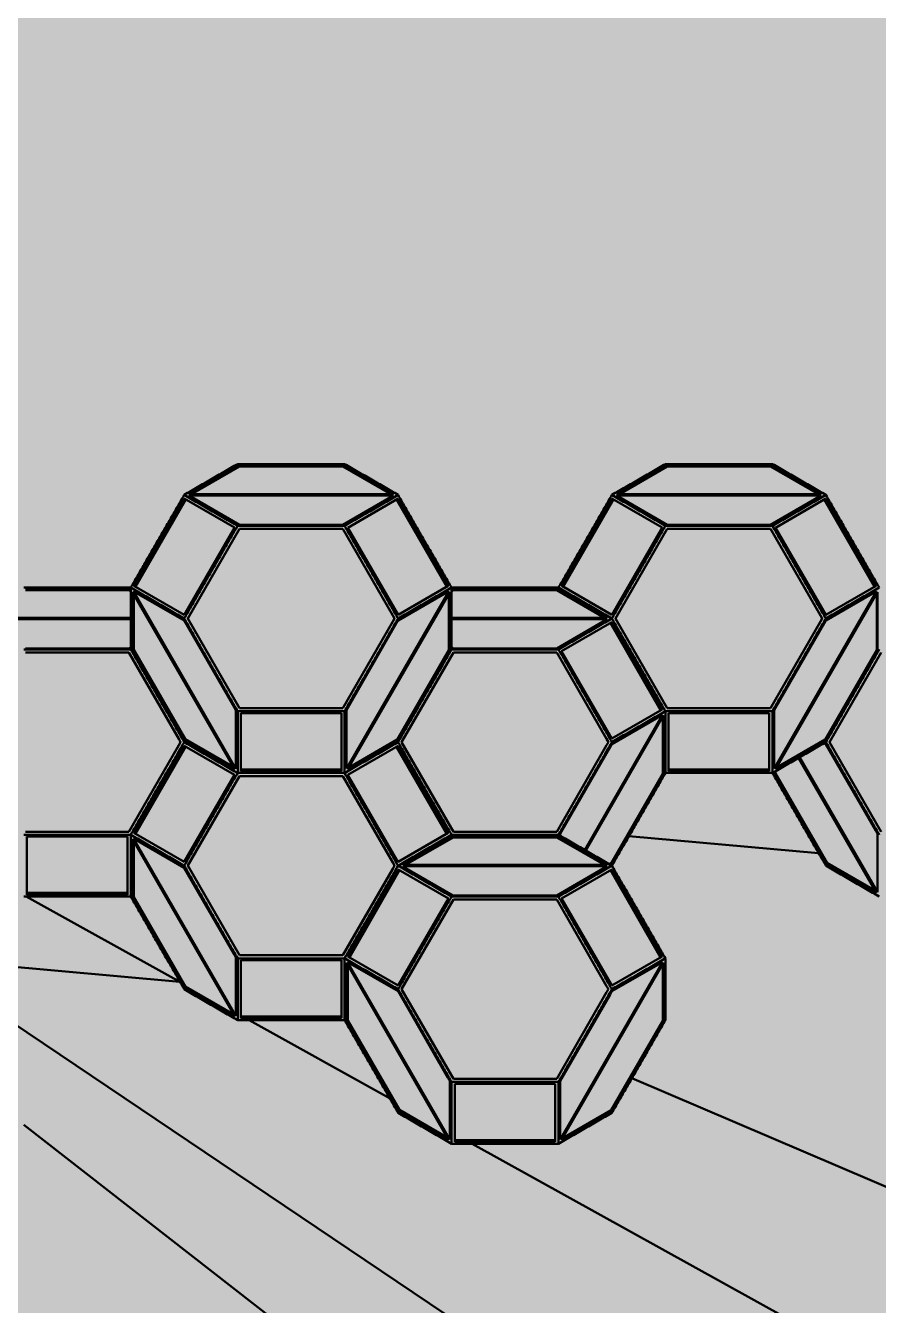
# Model space of a CAD drawing. Header units: millimetres. Extents: x 401 to 30661, y 2016 to 22119.
# Drawn here: x 6574.5 to 6691.7, y 13736.8 to 13912.6 of the extents above; entities that cross this region are included whole.
import ezdxf

# ---------------------------------------------------------------- set-up
doc = ezdxf.new("R2010")
doc.units = ezdxf.units.MM
doc.layers.add('1ST', color=51, linetype='Continuous', lineweight=50, true_color=0x7debff)
doc.layers.add('3RD', color=140, linetype='Continuous', lineweight=25, true_color=0x7debff)
doc.layers.add('BACKGROUND', color=7, linetype='Continuous', true_color=0x000000)
doc.layers.add('GLOW-CYAN', color=7, linetype='Continuous', lineweight=100, true_color=0x7debff, transparency=0.8)
doc.layers.add('GLOW-CYAN-2', color=7, linetype='Continuous', lineweight=50, true_color=0x7debff, transparency=0.8)

msp = doc.modelspace()

# ---------------------------------------------------------------- hatches: boundary and pattern name
at = {"layer": 'BACKGROUND'}
h = msp.add_hatch(color=256, dxfattribs=at)
h.dxf.hatch_style = 1
h.paths.add_polyline_path([(400.723, 2015.745), (30660.634, 2015.745), (30660.634, 22119.328), (400.723, 22119.328)])

# ---------------------------------------------------------------- linework, layer by layer
at = {"layer": '1ST', "true_color": 0x39ffb0}
msp.add_circle((6531.7, 13769.252), 529.701, dxfattribs=at)
at = {"layer": '3RD'}
for p, q in [((6596.91, 13848.228), (6603.852, 13852.236)), ((6603.852, 13852.024), (6597.278, 13848.228)), ((6603.852, 13852.024), (6603.852, 13852.236)), ((6603.852, 13852.236), (6604.34, 13852.236)), ((6618.06, 13852.024), (6603.852, 13852.024)), ((6604.34, 13852.236), (6618.06, 13852.236)), ((6618.06, 13852.024), (6618.06, 13852.236)), ((6618.06, 13852.236), (6624.92, 13848.275)), ((6624.634, 13848.228), (6618.06, 13852.024)), ((6655.698, 13848.228), (6662.639, 13852.236)), ((6662.639, 13852.024), (6656.066, 13848.228)), ((6662.639, 13852.024), (6662.639, 13852.236)), ((6662.639, 13852.236), (6663.128, 13852.236)), ((6676.848, 13852.024), (6662.639, 13852.024)), ((6663.128, 13852.236), (6676.848, 13852.236)), ((6676.848, 13852.024), (6676.848, 13852.236)), ((6676.848, 13852.236), (6683.707, 13848.275)), ((6683.421, 13848.228), (6676.848, 13852.024)), ((6589.347, 13835.659), (6596.259, 13847.63)), ((6596.474, 13847.506), (6589.562, 13835.534)), ((6596.259, 13847.63), (6603.171, 13843.64)), ((6596.992, 13847.993), (6596.899, 13848.047)), ((6625.012, 13848.047), (6596.899, 13848.047)), ((6596.91, 13848.228), (6625.001, 13848.228)), ((6603.852, 13844.033), (6596.992, 13847.993)), ((6625.012, 13848.047), (6618.06, 13844.033)), ((6618.734, 13843.636), (6625.646, 13847.626)), ((6624.92, 13848.275), (6625.001, 13848.228)), ((6632.343, 13835.53), (6625.431, 13847.502)), ((6625.646, 13847.626), (6625.653, 13847.615)), ((6625.653, 13847.615), (6632.558, 13835.655)), ((6648.135, 13835.659), (6655.047, 13847.63)), ((6655.262, 13847.506), (6648.35, 13835.534)), ((6655.047, 13847.63), (6661.958, 13843.64)), ((6655.78, 13847.993), (6655.687, 13848.047)), ((6683.8, 13848.047), (6655.687, 13848.047)), ((6655.698, 13848.228), (6683.789, 13848.228)), ((6662.639, 13844.033), (6655.78, 13847.993)), ((6683.8, 13848.047), (6676.848, 13844.033)), ((6677.522, 13843.636), (6684.434, 13847.626)), ((6683.707, 13848.275), (6683.789, 13848.228)), ((6691.13, 13835.53), (6684.219, 13847.502)), ((6684.434, 13847.626), (6684.44, 13847.615)), ((6684.44, 13847.615), (6691.346, 13835.655)), ((6617.571, 13844.033), (6603.852, 13844.033)), ((6618.06, 13844.033), (6617.571, 13844.033)), ((6676.359, 13844.033), (6662.639, 13844.033)), ((6676.848, 13844.033), (6676.359, 13844.033)), ((6603.171, 13843.64), (6596.259, 13831.668)), ((6596.748, 13831.164), (6603.852, 13843.468)), ((6603.852, 13843.468), (6604.34, 13843.468)), ((6604.34, 13843.468), (6618.06, 13843.468)), ((6618.06, 13843.468), (6624.919, 13831.587)), ((6625.646, 13831.664), (6618.734, 13843.636)), ((6661.958, 13843.64), (6655.047, 13831.668)), ((6655.535, 13831.164), (6662.639, 13843.468)), ((6662.639, 13843.468), (6663.128, 13843.468)), ((6663.128, 13843.468), (6676.848, 13843.468)), ((6676.848, 13843.468), (6683.707, 13831.587)), ((6684.434, 13831.664), (6677.522, 13843.636)), ((6574.458, 13835.265), (6574.946, 13835.265)), ((6574.946, 13835.265), (6588.666, 13835.265)), ((6588.666, 13835.053), (6588.666, 13835.265)), ((6588.666, 13835.265), (6588.91, 13835.124)), ((6596.259, 13831.668), (6589.347, 13835.659)), ((6632.558, 13835.655), (6625.653, 13831.668)), ((6633.001, 13835.124), (6633.245, 13835.265)), ((6633.245, 13835.053), (6633.245, 13835.265)), ((6633.245, 13835.265), (6633.734, 13835.265)), ((6633.734, 13835.265), (6647.454, 13835.265)), ((6647.454, 13835.053), (6647.454, 13835.265)), ((6647.454, 13835.265), (6654.313, 13831.305)), ((6655.047, 13831.668), (6648.135, 13835.659)), ((6691.346, 13835.655), (6684.44, 13831.668)), ((6588.666, 13835.053), (6574.458, 13835.053)), ((6588.91, 13834.912), (6588.666, 13835.053)), ((6589.155, 13826.78), (6589.155, 13834.795)), ((6603.2, 13810.468), (6589.155, 13834.795)), ((6589.299, 13834.9), (6589.399, 13834.842)), ((6589.299, 13834.9), (6603.363, 13810.54)), ((6589.338, 13826.886), (6589.338, 13834.477)), ((6589.399, 13834.842), (6596.259, 13830.882)), ((6618.549, 13810.548), (6632.606, 13834.896)), ((6632.757, 13834.795), (6618.711, 13810.468)), ((6625.653, 13830.882), (6632.606, 13834.896)), ((6632.647, 13826.844), (6632.647, 13834.604)), ((6632.757, 13834.795), (6632.757, 13834.701)), ((6632.757, 13834.701), (6632.757, 13826.78)), ((6633.245, 13835.053), (6633.001, 13834.912)), ((6647.454, 13835.053), (6633.245, 13835.053)), ((6654.027, 13831.258), (6647.454, 13835.053)), ((6677.336, 13810.548), (6691.394, 13834.896)), ((6691.544, 13834.795), (6677.499, 13810.468)), ((6684.44, 13830.882), (6691.394, 13834.896)), ((6691.434, 13826.844), (6691.434, 13834.604)), ((6691.544, 13834.795), (6691.544, 13834.701)), ((6691.544, 13834.701), (6691.544, 13826.78)), ((6624.919, 13831.587), (6625.164, 13831.164)), ((6625.653, 13831.668), (6625.646, 13831.664)), ((6683.707, 13831.587), (6683.952, 13831.164)), ((6684.44, 13831.668), (6684.434, 13831.664)), ((6588.91, 13831.076), (6567.506, 13831.076)), ((6567.517, 13831.258), (6588.91, 13831.258)), ((6596.259, 13830.882), (6603.119, 13819)), ((6603.852, 13818.859), (6596.748, 13831.164)), ((6624.919, 13830.74), (6618.06, 13818.859)), ((6618.549, 13818.577), (6625.408, 13830.458)), ((6625.164, 13831.164), (6624.919, 13830.74)), ((6625.408, 13830.458), (6625.653, 13830.882)), ((6633.001, 13831.258), (6654.395, 13831.258)), ((6654.406, 13831.076), (6633.001, 13831.076)), ((6654.406, 13831.076), (6647.454, 13827.062)), ((6648.128, 13826.665), (6655.04, 13830.656)), ((6654.313, 13831.305), (6654.395, 13831.258)), ((6661.737, 13818.56), (6654.825, 13830.532)), ((6655.04, 13830.656), (6655.047, 13830.644)), ((6655.047, 13830.644), (6661.952, 13818.684)), ((6662.639, 13818.859), (6655.535, 13831.164)), ((6683.707, 13830.74), (6676.848, 13818.859)), ((6677.336, 13818.577), (6684.196, 13830.458)), ((6683.952, 13831.164), (6683.707, 13830.74)), ((6684.196, 13830.458), (6684.44, 13830.882)), ((6588.177, 13827.062), (6574.458, 13827.062)), ((6574.458, 13826.498), (6574.947, 13826.498)), ((6574.947, 13826.498), (6588.666, 13826.498)), ((6588.666, 13827.062), (6588.177, 13827.062)), ((6588.91, 13827.203), (6588.666, 13827.062)), ((6588.666, 13826.498), (6595.526, 13814.617)), ((6589.338, 13826.886), (6589.155, 13826.78)), ((6596.259, 13814.475), (6589.155, 13826.78)), ((6596.442, 13814.581), (6589.338, 13826.886)), ((6625.542, 13814.539), (6632.647, 13826.844)), ((6632.757, 13826.78), (6625.897, 13814.899)), ((6626.141, 13814.193), (6633.246, 13826.498)), ((6632.647, 13826.844), (6632.757, 13826.78)), ((6633.245, 13827.062), (6633.001, 13827.203)), ((6646.965, 13827.062), (6633.245, 13827.062)), ((6633.246, 13826.498), (6633.734, 13826.498)), ((6633.734, 13826.498), (6647.454, 13826.498)), ((6647.454, 13827.062), (6646.965, 13827.062)), ((6647.454, 13826.498), (6654.313, 13814.617)), ((6655.04, 13814.694), (6648.128, 13826.665)), ((6684.33, 13814.539), (6691.434, 13826.844)), ((6691.544, 13826.78), (6684.685, 13814.899)), ((6684.929, 13814.193), (6692.033, 13826.498)), ((6691.434, 13826.844), (6691.544, 13826.78)), ((6603.119, 13819), (6603.363, 13818.577)), ((6603.363, 13818.577), (6603.363, 13818.295)), ((6603.363, 13818.295), (6603.363, 13810.54)), ((6604.34, 13818.859), (6603.852, 13818.859)), ((6604.044, 13818.184), (6617.868, 13818.184)), ((6604.044, 13810.203), (6604.044, 13818.184)), ((6618.06, 13818.859), (6604.34, 13818.859)), ((6617.868, 13818.184), (6617.868, 13810.203)), ((6618.549, 13810.656), (6618.549, 13818.577)), ((6651.297, 13799.388), (6662, 13817.926)), ((6662.151, 13817.824), (6651.454, 13799.297)), ((6661.952, 13818.684), (6655.047, 13814.697)), ((6655.047, 13813.911), (6662, 13817.926)), ((6662.04, 13809.873), (6662.04, 13817.634)), ((6662.151, 13817.824), (6662.151, 13817.73)), ((6662.151, 13817.73), (6662.151, 13809.809)), ((6663.128, 13818.859), (6662.639, 13818.859)), ((6662.832, 13818.184), (6676.655, 13818.184)), ((6662.832, 13810.203), (6662.832, 13818.184)), ((6676.848, 13818.859), (6663.128, 13818.859)), ((6676.655, 13818.184), (6676.655, 13810.203)), ((6677.336, 13810.656), (6677.336, 13818.577)), ((6595.526, 13814.617), (6595.77, 13814.193)), ((6595.77, 13814.193), (6595.526, 13813.77)), ((6596.442, 13814.581), (6596.259, 13814.475)), ((6596.503, 13814.334), (6596.259, 13814.475)), ((6603.016, 13810.786), (6596.442, 13814.581)), ((6603.2, 13810.468), (6596.503, 13814.334)), ((6625.653, 13814.475), (6618.711, 13810.468)), ((6618.822, 13810.659), (6625.542, 13814.539)), ((6625.542, 13814.539), (6625.653, 13814.475)), ((6625.897, 13814.899), (6625.653, 13814.475)), ((6633.246, 13801.889), (6626.141, 13814.193)), ((6654.313, 13814.617), (6654.558, 13814.193)), ((6654.558, 13814.193), (6654.313, 13813.77)), ((6655.047, 13814.697), (6655.04, 13814.694)), ((6684.44, 13814.475), (6677.499, 13810.468)), ((6677.609, 13810.659), (6684.33, 13814.539)), ((6684.196, 13814.052), (6684.44, 13813.911)), ((6684.33, 13814.539), (6684.44, 13814.475)), ((6684.685, 13814.899), (6684.44, 13814.475)), ((6692.033, 13801.889), (6684.929, 13814.193)), ((6595.526, 13813.77), (6588.666, 13801.889)), ((6589.347, 13801.717), (6596.259, 13813.689)), ((6596.474, 13813.565), (6589.562, 13801.593)), ((6596.259, 13813.689), (6603.171, 13809.698)), ((6618.734, 13809.695), (6625.646, 13813.685)), ((6632.343, 13801.589), (6625.431, 13813.561)), ((6625.646, 13813.685), (6625.653, 13813.674)), ((6625.653, 13813.674), (6632.558, 13801.714)), ((6654.313, 13813.77), (6647.454, 13801.889)), ((6647.942, 13801.606), (6654.802, 13813.488)), ((6654.802, 13813.488), (6655.047, 13813.911)), ((6684.44, 13813.911), (6691.3, 13802.03)), ((6618.549, 13810.548), (6618.549, 13810.656)), ((6677.336, 13810.548), (6677.336, 13810.656)), ((6691.382, 13793.497), (6680.685, 13812.025)), ((6680.838, 13812.113), (6691.544, 13793.57)), ((6603.171, 13809.698), (6596.259, 13797.727)), ((6596.748, 13797.223), (6603.852, 13809.527)), ((6603.852, 13809.527), (6604.34, 13809.527)), ((6604.044, 13810.451), (6617.868, 13810.451)), ((6617.868, 13810.203), (6604.044, 13810.203)), ((6604.34, 13809.527), (6618.06, 13809.527)), ((6618.06, 13809.527), (6624.919, 13797.646)), ((6625.646, 13797.723), (6618.734, 13809.695)), ((6654.936, 13797.568), (6662.04, 13809.873)), ((6662.151, 13809.809), (6655.291, 13797.928)), ((6662.04, 13809.873), (6662.151, 13809.809)), ((6662.832, 13810.451), (6676.655, 13810.451)), ((6676.655, 13810.203), (6662.832, 13810.203)), ((6677.336, 13809.809), (6677.336, 13810.092)), ((6677.52, 13809.916), (6677.336, 13809.809)), ((6684.44, 13797.505), (6677.336, 13809.809)), ((6677.52, 13809.916), (6677.52, 13810.198)), ((6684.624, 13797.611), (6677.52, 13809.916)), ((6574.947, 13801.889), (6574.458, 13801.889)), ((6588.666, 13801.889), (6574.947, 13801.889)), ((6596.259, 13797.727), (6589.347, 13801.717)), ((6632.558, 13801.714), (6625.653, 13797.727)), ((6633.734, 13801.889), (6633.246, 13801.889)), ((6647.454, 13801.889), (6633.734, 13801.889)), ((6691.3, 13802.03), (6691.544, 13801.606)), ((6574.65, 13801.213), (6588.474, 13801.213)), ((6574.65, 13793.232), (6574.65, 13801.213)), ((6588.474, 13801.213), (6588.474, 13793.232)), ((6589.155, 13792.839), (6589.155, 13800.854)), ((6603.2, 13776.527), (6589.155, 13800.854)), ((6589.299, 13800.959), (6589.399, 13800.901)), ((6589.299, 13800.959), (6603.363, 13776.599)), ((6589.338, 13792.945), (6589.338, 13800.536)), ((6589.399, 13800.901), (6596.259, 13796.94)), ((6626.304, 13797.317), (6633.245, 13801.324)), ((6633.245, 13801.112), (6626.672, 13797.317)), ((6633.245, 13801.112), (6633.245, 13801.324)), ((6633.245, 13801.324), (6633.734, 13801.324)), ((6647.454, 13801.112), (6633.245, 13801.112)), ((6633.734, 13801.324), (6647.454, 13801.324)), ((6647.454, 13801.112), (6647.454, 13801.324)), ((6647.454, 13801.324), (6654.313, 13797.364)), ((6654.027, 13797.317), (6647.454, 13801.112)), ((6647.942, 13801.324), (6647.942, 13801.606)), ((6683.447, 13798.943), (6657.377, 13801.258)), ((6691.544, 13801.606), (6691.544, 13801.324)), ((6691.544, 13801.324), (6691.544, 13793.57)), ((6596.259, 13796.94), (6603.119, 13785.059)), ((6603.852, 13784.918), (6596.748, 13797.223)), ((6624.919, 13796.799), (6618.06, 13784.918)), ((6618.741, 13784.747), (6625.653, 13796.718)), ((6625.868, 13796.594), (6618.956, 13784.623)), ((6624.919, 13797.646), (6625.164, 13797.223)), ((6625.164, 13797.223), (6624.919, 13796.799)), ((6625.653, 13797.727), (6625.646, 13797.723)), ((6625.653, 13796.718), (6632.564, 13792.728)), ((6626.386, 13797.082), (6626.293, 13797.135)), ((6654.406, 13797.135), (6626.293, 13797.135)), ((6626.304, 13797.317), (6654.395, 13797.317)), ((6633.245, 13793.121), (6626.386, 13797.082)), ((6654.406, 13797.135), (6647.454, 13793.121)), ((6648.128, 13792.724), (6655.04, 13796.715)), ((6654.313, 13797.364), (6654.395, 13797.317)), ((6654.692, 13797.427), (6654.936, 13797.568)), ((6655.047, 13797.505), (6654.802, 13797.364)), ((6661.737, 13784.619), (6654.825, 13796.59)), ((6654.936, 13797.568), (6655.047, 13797.505)), ((6655.04, 13796.715), (6655.047, 13796.703)), ((6655.291, 13797.928), (6655.047, 13797.505)), ((6655.047, 13796.703), (6661.952, 13784.743)), ((6684.624, 13797.611), (6684.44, 13797.505)), ((6684.685, 13797.364), (6684.44, 13797.505)), ((6691.198, 13793.816), (6684.624, 13797.611)), ((6691.382, 13793.497), (6684.685, 13797.364)), ((6574.526, 13792.98), (6595.671, 13781.269)), ((6574.65, 13793.481), (6588.474, 13793.481)), ((6588.474, 13793.232), (6574.65, 13793.232)), ((6589.338, 13792.945), (6589.155, 13792.839)), ((6596.442, 13780.64), (6589.338, 13792.945)), ((6646.965, 13793.121), (6633.245, 13793.121)), ((6647.454, 13793.121), (6646.965, 13793.121)), ((6596.259, 13780.534), (6589.155, 13792.839)), ((6632.564, 13792.728), (6625.653, 13780.756)), ((6626.141, 13780.252), (6633.246, 13792.557)), ((6633.246, 13792.557), (6633.734, 13792.557)), ((6633.734, 13792.557), (6647.454, 13792.557)), ((6647.454, 13792.557), (6654.313, 13780.675)), ((6655.04, 13780.752), (6648.128, 13792.724)), ((6603.119, 13785.059), (6603.363, 13784.636)), ((6603.363, 13784.636), (6603.363, 13784.354)), ((6603.363, 13784.354), (6603.363, 13776.599)), ((6604.34, 13784.918), (6603.852, 13784.918)), ((6604.044, 13784.243), (6617.868, 13784.243)), ((6604.044, 13776.262), (6604.044, 13784.243)), ((6618.06, 13784.918), (6604.34, 13784.918)), ((6617.868, 13784.243), (6617.868, 13776.262)), ((6625.653, 13780.756), (6618.741, 13784.747)), ((6661.952, 13784.743), (6655.047, 13780.756)), ((6595.663, 13781.284), (6568.836, 13783.667)), ((6618.549, 13775.868), (6618.549, 13783.883)), ((6632.594, 13759.556), (6618.549, 13783.883)), ((6618.693, 13783.988), (6618.793, 13783.93)), ((6618.693, 13783.988), (6632.757, 13759.629)), ((6618.732, 13775.974), (6618.732, 13783.565)), ((6618.793, 13783.93), (6625.653, 13779.97)), ((6647.942, 13759.636), (6662, 13783.984)), ((6662.151, 13783.883), (6648.105, 13759.556)), ((6655.047, 13779.97), (6662, 13783.984)), ((6662.04, 13775.932), (6662.04, 13783.692)), ((6662.151, 13783.883), (6662.151, 13783.789)), ((6662.151, 13783.789), (6662.151, 13775.868)), ((6596.442, 13780.64), (6596.259, 13780.534)), ((6603.016, 13776.845), (6596.442, 13780.64)), ((6654.313, 13780.675), (6654.558, 13780.252)), ((6655.047, 13780.756), (6655.04, 13780.752)), ((6567.525, 13779.108), (6685.437, 13699.806)), ((6596.503, 13780.393), (6596.259, 13780.534)), ((6603.2, 13776.527), (6596.503, 13780.393)), ((6625.653, 13779.97), (6632.512, 13768.089)), ((6633.246, 13767.947), (6626.141, 13780.252)), ((6654.313, 13779.829), (6647.454, 13767.947)), ((6647.942, 13767.665), (6654.802, 13779.547)), ((6654.558, 13780.252), (6654.313, 13779.829)), ((6654.802, 13779.547), (6655.047, 13779.97)), ((6604.044, 13776.51), (6617.868, 13776.51)), ((6617.868, 13776.262), (6604.044, 13776.262)), ((6605.169, 13776.009), (6624.478, 13765.316)), ((6618.732, 13775.974), (6618.549, 13775.868)), ((6625.653, 13763.564), (6618.549, 13775.868)), ((6625.836, 13763.67), (6618.732, 13775.974)), ((6654.936, 13763.627), (6662.04, 13775.932)), ((6662.151, 13775.868), (6655.291, 13763.987)), ((6662.04, 13775.932), (6662.151, 13775.868)), ((6632.512, 13768.089), (6632.757, 13767.665)), ((6632.757, 13767.665), (6632.757, 13767.383)), ((6632.757, 13767.383), (6632.757, 13759.629)), ((6633.734, 13767.947), (6633.246, 13767.947)), ((6633.438, 13767.272), (6647.261, 13767.272)), ((6633.438, 13759.291), (6633.438, 13767.272)), ((6647.454, 13767.947), (6633.734, 13767.947)), ((6647.261, 13767.272), (6647.261, 13759.291)), ((6647.942, 13759.744), (6647.942, 13767.665)), ((6657.781, 13768.018), (6742.715, 13731.775)), ((6625.836, 13763.67), (6625.653, 13763.564)), ((6625.897, 13763.423), (6625.653, 13763.564)), ((6632.41, 13759.874), (6625.836, 13763.67)), ((6632.594, 13759.556), (6625.897, 13763.423)), ((6655.047, 13763.564), (6648.105, 13759.556)), ((6648.216, 13759.747), (6654.936, 13763.627)), ((6654.936, 13763.627), (6655.047, 13763.564)), ((6655.291, 13763.987), (6655.047, 13763.564)), ((6574.213, 13761.621), (6677.529, 13681.222)), ((6633.438, 13759.539), (6647.261, 13759.539)), ((6647.942, 13759.636), (6647.942, 13759.744)), ((6647.261, 13759.291), (6633.438, 13759.291)), ((6635.813, 13759.039), (6713.892, 13715.798))]:
    msp.add_line(p, q, dxfattribs=at)
for points in [[(6596.259, 13848.134), (6603.607, 13852.377)], [(6618.304, 13852.377), (6603.607, 13852.377)], [(6618.304, 13852.377), (6625.653, 13848.134)], [(6655.047, 13848.134), (6662.395, 13852.377)], [(6677.092, 13852.377), (6662.395, 13852.377)], [(6677.092, 13852.377), (6684.44, 13848.134)], [(6588.91, 13835.406), (6596.259, 13848.134)], [(6603.607, 13843.892), (6596.259, 13848.134)], [(6618.304, 13843.892), (6625.653, 13848.134)], [(6633.001, 13835.406), (6625.653, 13848.134)], [(6647.698, 13835.406), (6655.047, 13848.134)], [(6662.395, 13843.892), (6655.047, 13848.134)], [(6677.092, 13843.892), (6684.44, 13848.134)], [(6691.789, 13835.406), (6684.44, 13848.134)], [(6596.259, 13831.164), (6603.607, 13843.892)], [(6603.607, 13843.892), (6618.304, 13843.892)], [(6625.653, 13831.164), (6618.304, 13843.892)], [(6655.047, 13831.164), (6662.395, 13843.892)], [(6662.395, 13843.892), (6677.092, 13843.892)], [(6684.44, 13831.164), (6677.092, 13843.892)], [(6588.91, 13835.406), (6574.213, 13835.406)], [(6588.91, 13826.921), (6588.91, 13835.406)], [(6596.259, 13831.164), (6588.91, 13835.406)], [(6625.653, 13831.164), (6633.001, 13835.406)], [(6633.001, 13826.921), (6633.001, 13835.406)], [(6647.698, 13835.406), (6633.001, 13835.406)], [(6655.047, 13831.164), (6647.698, 13835.406)], [(6647.698, 13835.406), (6655.047, 13831.164)], [(6684.44, 13831.164), (6691.789, 13835.406)], [(6603.607, 13818.436), (6596.259, 13831.164)], [(6618.304, 13818.436), (6625.653, 13831.164)], [(6647.698, 13826.921), (6655.047, 13831.164)], [(6662.395, 13818.436), (6655.047, 13831.164)], [(6662.395, 13818.436), (6655.047, 13831.164)], [(6677.092, 13818.436), (6684.44, 13831.164)], [(6574.213, 13826.921), (6588.91, 13826.921)], [(6596.259, 13814.193), (6588.91, 13826.921)], [(6588.91, 13826.921), (6596.259, 13814.193)], [(6633.001, 13826.921), (6625.653, 13814.193)], [(6625.653, 13814.193), (6633.001, 13826.921)], [(6633.001, 13826.921), (6647.698, 13826.921)], [(6655.047, 13814.193), (6647.698, 13826.921)], [(6691.789, 13826.921), (6684.44, 13814.193)], [(6684.44, 13814.193), (6691.789, 13826.921)], [(6603.607, 13818.436), (6618.304, 13818.436)], [(6603.607, 13818.436), (6603.607, 13809.951)], [(6618.304, 13818.436), (6618.304, 13809.951)], [(6655.047, 13814.193), (6662.395, 13818.436)], [(6662.395, 13818.436), (6677.092, 13818.436)], [(6662.395, 13818.436), (6662.395, 13809.951)], [(6662.395, 13809.951), (6662.395, 13818.436)], [(6677.092, 13818.436), (6677.092, 13809.951)], [(6588.91, 13801.465), (6596.259, 13814.193)], [(6588.91, 13801.465), (6596.259, 13814.193)], [(6603.607, 13809.951), (6596.259, 13814.193)], [(6596.259, 13814.193), (6603.607, 13809.951)], [(6618.304, 13809.951), (6625.653, 13814.193)], [(6618.304, 13809.951), (6625.653, 13814.193)], [(6633.001, 13801.465), (6625.653, 13814.193)], [(6633.001, 13801.465), (6625.653, 13814.193)], [(6647.698, 13801.465), (6655.047, 13814.193)], [(6677.092, 13809.951), (6684.44, 13814.193)], [(6691.789, 13801.465), (6684.44, 13814.193)], [(6596.259, 13797.223), (6603.607, 13809.951)], [(6603.607, 13809.951), (6618.304, 13809.951)], [(6603.607, 13809.951), (6618.304, 13809.951)], [(6625.653, 13797.223), (6618.304, 13809.951)], [(6662.395, 13809.951), (6655.047, 13797.223)], [(6662.395, 13809.951), (6677.092, 13809.951)], [(6677.092, 13809.951), (6684.44, 13797.223)], [(6574.213, 13801.465), (6588.91, 13801.465)], [(6588.91, 13801.465), (6588.91, 13792.98)], [(6588.91, 13792.98), (6588.91, 13801.465)], [(6596.259, 13797.223), (6588.91, 13801.465)], [(6625.653, 13797.223), (6633.001, 13801.465)], [(6625.653, 13797.223), (6633.001, 13801.465)], [(6647.698, 13801.465), (6633.001, 13801.465)], [(6633.001, 13801.465), (6647.698, 13801.465)], [(6647.698, 13801.465), (6655.047, 13797.223)], [(6603.607, 13784.495), (6596.259, 13797.223)], [(6618.304, 13784.495), (6625.653, 13797.223)], [(6618.304, 13784.495), (6625.653, 13797.223)], [(6633.001, 13792.98), (6625.653, 13797.223)], [(6647.698, 13792.98), (6655.047, 13797.223)], [(6662.395, 13784.495), (6655.047, 13797.223)], [(6684.44, 13797.223), (6691.789, 13792.98)], [(6574.213, 13792.98), (6588.91, 13792.98)], [(6588.91, 13792.98), (6596.259, 13780.252)], [(6625.653, 13780.252), (6633.001, 13792.98)], [(6633.001, 13792.98), (6647.698, 13792.98)], [(6655.047, 13780.252), (6647.698, 13792.98)], [(6603.607, 13784.495), (6618.304, 13784.495)], [(6603.607, 13784.495), (6603.607, 13776.009)], [(6618.304, 13784.495), (6618.304, 13776.009)], [(6618.304, 13776.009), (6618.304, 13784.495)], [(6625.653, 13780.252), (6618.304, 13784.495)], [(6655.047, 13780.252), (6662.395, 13784.495)], [(6662.395, 13776.009), (6662.395, 13784.495)], [(6596.259, 13780.252), (6603.607, 13776.009)], [(6633.001, 13767.524), (6625.653, 13780.252)], [(6647.698, 13767.524), (6655.047, 13780.252)], [(6603.607, 13776.009), (6618.304, 13776.009)], [(6618.304, 13776.009), (6625.653, 13763.282)], [(6662.395, 13776.009), (6655.047, 13763.282)], [(6633.001, 13767.524), (6647.698, 13767.524)], [(6633.001, 13767.524), (6633.001, 13759.039)], [(6647.698, 13767.524), (6647.698, 13759.039)], [(6625.653, 13763.282), (6633.001, 13759.039)], [(6647.698, 13759.039), (6655.047, 13763.282)], [(6633.001, 13759.039), (6647.698, 13759.039)]]:
    msp.add_open_spline(points, degree=1, dxfattribs=at)
at = {"layer": 'GLOW-CYAN'}
msp.add_circle((6531.7, 13769.252), 529.701, dxfattribs=at)
at = {"layer": 'GLOW-CYAN-2'}
for p, q in [((6596.91, 13848.228), (6603.852, 13852.236)), ((6603.852, 13852.024), (6597.278, 13848.228)), ((6603.852, 13852.024), (6603.852, 13852.236)), ((6603.852, 13852.236), (6604.34, 13852.236)), ((6618.06, 13852.024), (6603.852, 13852.024)), ((6604.34, 13852.236), (6618.06, 13852.236)), ((6618.06, 13852.024), (6618.06, 13852.236)), ((6618.06, 13852.236), (6624.92, 13848.275)), ((6624.634, 13848.228), (6618.06, 13852.024)), ((6655.698, 13848.228), (6662.639, 13852.236)), ((6662.639, 13852.024), (6656.066, 13848.228)), ((6662.639, 13852.024), (6662.639, 13852.236)), ((6662.639, 13852.236), (6663.128, 13852.236)), ((6676.848, 13852.024), (6662.639, 13852.024)), ((6663.128, 13852.236), (6676.848, 13852.236)), ((6676.848, 13852.024), (6676.848, 13852.236)), ((6676.848, 13852.236), (6683.707, 13848.275)), ((6683.421, 13848.228), (6676.848, 13852.024)), ((6589.347, 13835.659), (6596.259, 13847.63)), ((6596.474, 13847.506), (6589.562, 13835.534)), ((6596.259, 13847.63), (6603.171, 13843.64)), ((6596.992, 13847.993), (6596.899, 13848.047)), ((6625.012, 13848.047), (6596.899, 13848.047)), ((6596.91, 13848.228), (6625.001, 13848.228)), ((6603.852, 13844.033), (6596.992, 13847.993)), ((6625.012, 13848.047), (6618.06, 13844.033)), ((6618.734, 13843.636), (6625.646, 13847.626)), ((6624.92, 13848.275), (6625.001, 13848.228)), ((6632.343, 13835.53), (6625.431, 13847.502)), ((6625.646, 13847.626), (6625.653, 13847.615)), ((6625.653, 13847.615), (6632.558, 13835.655)), ((6648.135, 13835.659), (6655.047, 13847.63)), ((6655.262, 13847.506), (6648.35, 13835.534)), ((6655.047, 13847.63), (6661.958, 13843.64)), ((6655.78, 13847.993), (6655.687, 13848.047)), ((6683.8, 13848.047), (6655.687, 13848.047)), ((6655.698, 13848.228), (6683.789, 13848.228)), ((6662.639, 13844.033), (6655.78, 13847.993)), ((6683.8, 13848.047), (6676.848, 13844.033)), ((6677.522, 13843.636), (6684.434, 13847.626)), ((6683.707, 13848.275), (6683.789, 13848.228)), ((6691.13, 13835.53), (6684.219, 13847.502)), ((6684.434, 13847.626), (6684.44, 13847.615)), ((6684.44, 13847.615), (6691.346, 13835.655)), ((6617.571, 13844.033), (6603.852, 13844.033)), ((6618.06, 13844.033), (6617.571, 13844.033)), ((6676.359, 13844.033), (6662.639, 13844.033)), ((6676.848, 13844.033), (6676.359, 13844.033)), ((6603.171, 13843.64), (6596.259, 13831.668)), ((6596.748, 13831.164), (6603.852, 13843.468)), ((6603.852, 13843.468), (6604.34, 13843.468)), ((6604.34, 13843.468), (6618.06, 13843.468)), ((6618.06, 13843.468), (6624.919, 13831.587)), ((6625.646, 13831.664), (6618.734, 13843.636)), ((6661.958, 13843.64), (6655.047, 13831.668)), ((6655.535, 13831.164), (6662.639, 13843.468)), ((6662.639, 13843.468), (6663.128, 13843.468)), ((6663.128, 13843.468), (6676.848, 13843.468)), ((6676.848, 13843.468), (6683.707, 13831.587)), ((6684.434, 13831.664), (6677.522, 13843.636)), ((6574.458, 13835.265), (6574.946, 13835.265)), ((6574.946, 13835.265), (6588.666, 13835.265)), ((6588.666, 13835.053), (6588.666, 13835.265)), ((6588.666, 13835.265), (6588.91, 13835.124)), ((6596.259, 13831.668), (6589.347, 13835.659)), ((6632.558, 13835.655), (6625.653, 13831.668)), ((6633.001, 13835.124), (6633.245, 13835.265)), ((6633.245, 13835.053), (6633.245, 13835.265)), ((6633.245, 13835.265), (6633.734, 13835.265)), ((6633.734, 13835.265), (6647.454, 13835.265)), ((6647.454, 13835.053), (6647.454, 13835.265)), ((6647.454, 13835.265), (6654.313, 13831.305)), ((6655.047, 13831.668), (6648.135, 13835.659)), ((6691.346, 13835.655), (6684.44, 13831.668)), ((6588.666, 13835.053), (6574.458, 13835.053)), ((6588.91, 13834.912), (6588.666, 13835.053)), ((6589.155, 13826.78), (6589.155, 13834.795)), ((6603.2, 13810.468), (6589.155, 13834.795)), ((6589.299, 13834.9), (6589.399, 13834.842)), ((6589.299, 13834.9), (6603.363, 13810.54)), ((6589.338, 13826.886), (6589.338, 13834.477)), ((6589.399, 13834.842), (6596.259, 13830.882)), ((6618.549, 13810.548), (6632.606, 13834.896)), ((6632.757, 13834.795), (6618.711, 13810.468)), ((6625.653, 13830.882), (6632.606, 13834.896)), ((6632.647, 13826.844), (6632.647, 13834.604)), ((6632.757, 13834.795), (6632.757, 13834.701)), ((6632.757, 13834.701), (6632.757, 13826.78)), ((6633.245, 13835.053), (6633.001, 13834.912)), ((6647.454, 13835.053), (6633.245, 13835.053)), ((6654.027, 13831.258), (6647.454, 13835.053)), ((6677.336, 13810.548), (6691.394, 13834.896)), ((6691.544, 13834.795), (6677.499, 13810.468)), ((6684.44, 13830.882), (6691.394, 13834.896)), ((6691.434, 13826.844), (6691.434, 13834.604)), ((6691.544, 13834.795), (6691.544, 13834.701)), ((6691.544, 13834.701), (6691.544, 13826.78)), ((6624.919, 13831.587), (6625.164, 13831.164)), ((6625.653, 13831.668), (6625.646, 13831.664)), ((6683.707, 13831.587), (6683.952, 13831.164)), ((6684.44, 13831.668), (6684.434, 13831.664)), ((6588.91, 13831.076), (6567.506, 13831.076)), ((6567.517, 13831.258), (6588.91, 13831.258)), ((6596.259, 13830.882), (6603.119, 13819)), ((6603.852, 13818.859), (6596.748, 13831.164)), ((6624.919, 13830.74), (6618.06, 13818.859)), ((6618.549, 13818.577), (6625.408, 13830.458)), ((6625.164, 13831.164), (6624.919, 13830.74)), ((6625.408, 13830.458), (6625.653, 13830.882)), ((6633.001, 13831.258), (6654.395, 13831.258)), ((6654.406, 13831.076), (6633.001, 13831.076)), ((6654.406, 13831.076), (6647.454, 13827.062)), ((6648.128, 13826.665), (6655.04, 13830.656)), ((6654.313, 13831.305), (6654.395, 13831.258)), ((6661.737, 13818.56), (6654.825, 13830.532)), ((6655.04, 13830.656), (6655.047, 13830.644)), ((6655.047, 13830.644), (6661.952, 13818.684)), ((6662.639, 13818.859), (6655.535, 13831.164)), ((6683.707, 13830.74), (6676.848, 13818.859)), ((6677.336, 13818.577), (6684.196, 13830.458)), ((6683.952, 13831.164), (6683.707, 13830.74)), ((6684.196, 13830.458), (6684.44, 13830.882)), ((6588.177, 13827.062), (6574.458, 13827.062)), ((6574.458, 13826.498), (6574.947, 13826.498)), ((6574.947, 13826.498), (6588.666, 13826.498)), ((6588.666, 13827.062), (6588.177, 13827.062)), ((6588.91, 13827.203), (6588.666, 13827.062)), ((6588.666, 13826.498), (6595.526, 13814.617)), ((6589.338, 13826.886), (6589.155, 13826.78)), ((6596.259, 13814.475), (6589.155, 13826.78)), ((6596.442, 13814.581), (6589.338, 13826.886)), ((6625.542, 13814.539), (6632.647, 13826.844)), ((6632.757, 13826.78), (6625.897, 13814.899)), ((6626.141, 13814.193), (6633.246, 13826.498)), ((6632.647, 13826.844), (6632.757, 13826.78)), ((6633.245, 13827.062), (6633.001, 13827.203)), ((6646.965, 13827.062), (6633.245, 13827.062)), ((6633.246, 13826.498), (6633.734, 13826.498)), ((6633.734, 13826.498), (6647.454, 13826.498)), ((6647.454, 13827.062), (6646.965, 13827.062)), ((6647.454, 13826.498), (6654.313, 13814.617)), ((6655.04, 13814.694), (6648.128, 13826.665)), ((6684.33, 13814.539), (6691.434, 13826.844)), ((6691.544, 13826.78), (6684.685, 13814.899)), ((6684.929, 13814.193), (6692.033, 13826.498)), ((6691.434, 13826.844), (6691.544, 13826.78)), ((6603.119, 13819), (6603.363, 13818.577)), ((6603.363, 13818.577), (6603.363, 13818.295)), ((6603.363, 13818.295), (6603.363, 13810.54)), ((6604.34, 13818.859), (6603.852, 13818.859)), ((6604.044, 13818.184), (6617.868, 13818.184)), ((6604.044, 13810.203), (6604.044, 13818.184)), ((6618.06, 13818.859), (6604.34, 13818.859)), ((6617.868, 13818.184), (6617.868, 13810.203)), ((6618.549, 13810.656), (6618.549, 13818.577)), ((6651.297, 13799.388), (6662, 13817.926)), ((6662.151, 13817.824), (6651.454, 13799.297)), ((6661.952, 13818.684), (6655.047, 13814.697)), ((6655.047, 13813.911), (6662, 13817.926)), ((6662.04, 13809.873), (6662.04, 13817.634)), ((6662.151, 13817.824), (6662.151, 13817.73)), ((6662.151, 13817.73), (6662.151, 13809.809)), ((6663.128, 13818.859), (6662.639, 13818.859)), ((6662.832, 13818.184), (6676.655, 13818.184)), ((6662.832, 13810.203), (6662.832, 13818.184)), ((6676.848, 13818.859), (6663.128, 13818.859)), ((6676.655, 13818.184), (6676.655, 13810.203)), ((6677.336, 13810.656), (6677.336, 13818.577)), ((6595.526, 13814.617), (6595.77, 13814.193)), ((6595.77, 13814.193), (6595.526, 13813.77)), ((6596.442, 13814.581), (6596.259, 13814.475)), ((6596.503, 13814.334), (6596.259, 13814.475)), ((6603.016, 13810.786), (6596.442, 13814.581)), ((6603.2, 13810.468), (6596.503, 13814.334)), ((6625.653, 13814.475), (6618.711, 13810.468)), ((6618.822, 13810.659), (6625.542, 13814.539)), ((6625.542, 13814.539), (6625.653, 13814.475)), ((6625.897, 13814.899), (6625.653, 13814.475)), ((6633.246, 13801.889), (6626.141, 13814.193)), ((6654.313, 13814.617), (6654.558, 13814.193)), ((6654.558, 13814.193), (6654.313, 13813.77)), ((6655.047, 13814.697), (6655.04, 13814.694)), ((6684.44, 13814.475), (6677.499, 13810.468)), ((6677.609, 13810.659), (6684.33, 13814.539)), ((6684.196, 13814.052), (6684.44, 13813.911)), ((6684.33, 13814.539), (6684.44, 13814.475)), ((6684.685, 13814.899), (6684.44, 13814.475)), ((6692.033, 13801.889), (6684.929, 13814.193)), ((6595.526, 13813.77), (6588.666, 13801.889)), ((6589.347, 13801.717), (6596.259, 13813.689)), ((6596.474, 13813.565), (6589.562, 13801.593)), ((6596.259, 13813.689), (6603.171, 13809.698)), ((6618.734, 13809.695), (6625.646, 13813.685)), ((6632.343, 13801.589), (6625.431, 13813.561)), ((6625.646, 13813.685), (6625.653, 13813.674)), ((6625.653, 13813.674), (6632.558, 13801.714)), ((6654.313, 13813.77), (6647.454, 13801.889)), ((6647.942, 13801.606), (6654.802, 13813.488)), ((6654.802, 13813.488), (6655.047, 13813.911)), ((6684.44, 13813.911), (6691.3, 13802.03)), ((6618.549, 13810.548), (6618.549, 13810.656)), ((6677.336, 13810.548), (6677.336, 13810.656)), ((6691.382, 13793.497), (6680.685, 13812.025)), ((6680.838, 13812.113), (6691.544, 13793.57)), ((6603.171, 13809.698), (6596.259, 13797.727)), ((6596.748, 13797.223), (6603.852, 13809.527)), ((6603.852, 13809.527), (6604.34, 13809.527)), ((6604.044, 13810.451), (6617.868, 13810.451)), ((6617.868, 13810.203), (6604.044, 13810.203)), ((6604.34, 13809.527), (6618.06, 13809.527)), ((6618.06, 13809.527), (6624.919, 13797.646)), ((6625.646, 13797.723), (6618.734, 13809.695)), ((6654.936, 13797.568), (6662.04, 13809.873)), ((6662.151, 13809.809), (6655.291, 13797.928)), ((6662.04, 13809.873), (6662.151, 13809.809)), ((6662.832, 13810.451), (6676.655, 13810.451)), ((6676.655, 13810.203), (6662.832, 13810.203)), ((6677.336, 13809.809), (6677.336, 13810.092)), ((6677.52, 13809.916), (6677.336, 13809.809)), ((6684.44, 13797.505), (6677.336, 13809.809)), ((6677.52, 13809.916), (6677.52, 13810.198)), ((6684.624, 13797.611), (6677.52, 13809.916)), ((6574.947, 13801.889), (6574.458, 13801.889)), ((6588.666, 13801.889), (6574.947, 13801.889)), ((6596.259, 13797.727), (6589.347, 13801.717)), ((6632.558, 13801.714), (6625.653, 13797.727)), ((6633.734, 13801.889), (6633.246, 13801.889)), ((6647.454, 13801.889), (6633.734, 13801.889)), ((6691.3, 13802.03), (6691.544, 13801.606)), ((6574.65, 13801.213), (6588.474, 13801.213)), ((6574.65, 13793.232), (6574.65, 13801.213)), ((6588.474, 13801.213), (6588.474, 13793.232)), ((6589.155, 13792.839), (6589.155, 13800.854)), ((6603.2, 13776.527), (6589.155, 13800.854)), ((6589.299, 13800.959), (6589.399, 13800.901)), ((6589.299, 13800.959), (6603.363, 13776.599)), ((6589.338, 13792.945), (6589.338, 13800.536)), ((6589.399, 13800.901), (6596.259, 13796.94)), ((6626.304, 13797.317), (6633.245, 13801.324)), ((6633.245, 13801.112), (6626.672, 13797.317)), ((6633.245, 13801.112), (6633.245, 13801.324)), ((6633.245, 13801.324), (6633.734, 13801.324)), ((6647.454, 13801.112), (6633.245, 13801.112)), ((6633.734, 13801.324), (6647.454, 13801.324)), ((6647.454, 13801.112), (6647.454, 13801.324)), ((6647.454, 13801.324), (6654.313, 13797.364)), ((6654.027, 13797.317), (6647.454, 13801.112)), ((6647.942, 13801.324), (6647.942, 13801.606)), ((6683.447, 13798.943), (6657.377, 13801.258)), ((6691.544, 13801.606), (6691.544, 13801.324)), ((6691.544, 13801.324), (6691.544, 13793.57)), ((6596.259, 13796.94), (6603.119, 13785.059)), ((6603.852, 13784.918), (6596.748, 13797.223)), ((6624.919, 13796.799), (6618.06, 13784.918)), ((6618.741, 13784.747), (6625.653, 13796.718)), ((6625.868, 13796.594), (6618.956, 13784.623)), ((6624.919, 13797.646), (6625.164, 13797.223)), ((6625.164, 13797.223), (6624.919, 13796.799)), ((6625.653, 13797.727), (6625.646, 13797.723)), ((6625.653, 13796.718), (6632.564, 13792.728)), ((6626.386, 13797.082), (6626.293, 13797.135)), ((6654.406, 13797.135), (6626.293, 13797.135)), ((6626.304, 13797.317), (6654.395, 13797.317)), ((6633.245, 13793.121), (6626.386, 13797.082)), ((6654.406, 13797.135), (6647.454, 13793.121)), ((6648.128, 13792.724), (6655.04, 13796.715)), ((6654.313, 13797.364), (6654.395, 13797.317)), ((6654.692, 13797.427), (6654.936, 13797.568)), ((6655.047, 13797.505), (6654.802, 13797.364)), ((6661.737, 13784.619), (6654.825, 13796.59)), ((6654.936, 13797.568), (6655.047, 13797.505)), ((6655.04, 13796.715), (6655.047, 13796.703)), ((6655.291, 13797.928), (6655.047, 13797.505)), ((6655.047, 13796.703), (6661.952, 13784.743)), ((6684.624, 13797.611), (6684.44, 13797.505)), ((6684.685, 13797.364), (6684.44, 13797.505)), ((6691.198, 13793.816), (6684.624, 13797.611)), ((6691.382, 13793.497), (6684.685, 13797.364)), ((6574.526, 13792.98), (6595.671, 13781.269)), ((6574.65, 13793.481), (6588.474, 13793.481)), ((6588.474, 13793.232), (6574.65, 13793.232)), ((6589.338, 13792.945), (6589.155, 13792.839)), ((6596.442, 13780.64), (6589.338, 13792.945)), ((6646.965, 13793.121), (6633.245, 13793.121)), ((6647.454, 13793.121), (6646.965, 13793.121)), ((6596.259, 13780.534), (6589.155, 13792.839)), ((6632.564, 13792.728), (6625.653, 13780.756)), ((6626.141, 13780.252), (6633.246, 13792.557)), ((6633.246, 13792.557), (6633.734, 13792.557)), ((6633.734, 13792.557), (6647.454, 13792.557)), ((6647.454, 13792.557), (6654.313, 13780.675)), ((6655.04, 13780.752), (6648.128, 13792.724)), ((6603.119, 13785.059), (6603.363, 13784.636)), ((6603.363, 13784.636), (6603.363, 13784.354)), ((6603.363, 13784.354), (6603.363, 13776.599)), ((6604.34, 13784.918), (6603.852, 13784.918)), ((6604.044, 13784.243), (6617.868, 13784.243)), ((6604.044, 13776.262), (6604.044, 13784.243)), ((6618.06, 13784.918), (6604.34, 13784.918)), ((6617.868, 13784.243), (6617.868, 13776.262)), ((6625.653, 13780.756), (6618.741, 13784.747)), ((6661.952, 13784.743), (6655.047, 13780.756)), ((6595.663, 13781.284), (6568.836, 13783.667)), ((6618.549, 13775.868), (6618.549, 13783.883)), ((6632.594, 13759.556), (6618.549, 13783.883)), ((6618.693, 13783.988), (6618.793, 13783.93)), ((6618.693, 13783.988), (6632.757, 13759.629)), ((6618.732, 13775.974), (6618.732, 13783.565)), ((6618.793, 13783.93), (6625.653, 13779.97)), ((6647.942, 13759.636), (6662, 13783.984)), ((6662.151, 13783.883), (6648.105, 13759.556)), ((6655.047, 13779.97), (6662, 13783.984)), ((6662.04, 13775.932), (6662.04, 13783.692)), ((6662.151, 13783.883), (6662.151, 13783.789)), ((6662.151, 13783.789), (6662.151, 13775.868)), ((6596.442, 13780.64), (6596.259, 13780.534)), ((6603.016, 13776.845), (6596.442, 13780.64)), ((6654.313, 13780.675), (6654.558, 13780.252)), ((6655.047, 13780.756), (6655.04, 13780.752)), ((6567.525, 13779.108), (6685.437, 13699.806)), ((6596.503, 13780.393), (6596.259, 13780.534)), ((6603.2, 13776.527), (6596.503, 13780.393)), ((6625.653, 13779.97), (6632.512, 13768.089)), ((6633.246, 13767.947), (6626.141, 13780.252)), ((6654.313, 13779.829), (6647.454, 13767.947)), ((6647.942, 13767.665), (6654.802, 13779.547)), ((6654.558, 13780.252), (6654.313, 13779.829)), ((6654.802, 13779.547), (6655.047, 13779.97)), ((6604.044, 13776.51), (6617.868, 13776.51)), ((6617.868, 13776.262), (6604.044, 13776.262)), ((6605.169, 13776.009), (6624.478, 13765.316)), ((6618.732, 13775.974), (6618.549, 13775.868)), ((6625.653, 13763.564), (6618.549, 13775.868)), ((6625.836, 13763.67), (6618.732, 13775.974)), ((6654.936, 13763.627), (6662.04, 13775.932)), ((6662.151, 13775.868), (6655.291, 13763.987)), ((6662.04, 13775.932), (6662.151, 13775.868)), ((6632.512, 13768.089), (6632.757, 13767.665)), ((6632.757, 13767.665), (6632.757, 13767.383)), ((6632.757, 13767.383), (6632.757, 13759.629)), ((6633.734, 13767.947), (6633.246, 13767.947)), ((6633.438, 13767.272), (6647.261, 13767.272)), ((6633.438, 13759.291), (6633.438, 13767.272)), ((6647.454, 13767.947), (6633.734, 13767.947)), ((6647.261, 13767.272), (6647.261, 13759.291)), ((6647.942, 13759.744), (6647.942, 13767.665)), ((6657.781, 13768.018), (6742.715, 13731.775)), ((6625.836, 13763.67), (6625.653, 13763.564)), ((6625.897, 13763.423), (6625.653, 13763.564)), ((6632.41, 13759.874), (6625.836, 13763.67)), ((6632.594, 13759.556), (6625.897, 13763.423)), ((6655.047, 13763.564), (6648.105, 13759.556)), ((6648.216, 13759.747), (6654.936, 13763.627)), ((6654.936, 13763.627), (6655.047, 13763.564)), ((6655.291, 13763.987), (6655.047, 13763.564)), ((6574.213, 13761.621), (6677.529, 13681.222)), ((6633.438, 13759.539), (6647.261, 13759.539)), ((6647.942, 13759.636), (6647.942, 13759.744)), ((6647.261, 13759.291), (6633.438, 13759.291)), ((6635.813, 13759.039), (6713.892, 13715.798))]:
    msp.add_line(p, q, dxfattribs=at)
for points in [[(6596.259, 13848.134), (6603.607, 13852.377)], [(6618.304, 13852.377), (6603.607, 13852.377)], [(6618.304, 13852.377), (6625.653, 13848.134)], [(6655.047, 13848.134), (6662.395, 13852.377)], [(6677.092, 13852.377), (6662.395, 13852.377)], [(6677.092, 13852.377), (6684.44, 13848.134)], [(6588.91, 13835.406), (6596.259, 13848.134)], [(6603.607, 13843.892), (6596.259, 13848.134)], [(6618.304, 13843.892), (6625.653, 13848.134)], [(6633.001, 13835.406), (6625.653, 13848.134)], [(6647.698, 13835.406), (6655.047, 13848.134)], [(6662.395, 13843.892), (6655.047, 13848.134)], [(6677.092, 13843.892), (6684.44, 13848.134)], [(6691.789, 13835.406), (6684.44, 13848.134)], [(6596.259, 13831.164), (6603.607, 13843.892)], [(6603.607, 13843.892), (6618.304, 13843.892)], [(6625.653, 13831.164), (6618.304, 13843.892)], [(6655.047, 13831.164), (6662.395, 13843.892)], [(6662.395, 13843.892), (6677.092, 13843.892)], [(6684.44, 13831.164), (6677.092, 13843.892)], [(6588.91, 13835.406), (6574.213, 13835.406)], [(6588.91, 13826.921), (6588.91, 13835.406)], [(6596.259, 13831.164), (6588.91, 13835.406)], [(6625.653, 13831.164), (6633.001, 13835.406)], [(6633.001, 13826.921), (6633.001, 13835.406)], [(6647.698, 13835.406), (6633.001, 13835.406)], [(6655.047, 13831.164), (6647.698, 13835.406)], [(6647.698, 13835.406), (6655.047, 13831.164)], [(6684.44, 13831.164), (6691.789, 13835.406)], [(6603.607, 13818.436), (6596.259, 13831.164)], [(6618.304, 13818.436), (6625.653, 13831.164)], [(6647.698, 13826.921), (6655.047, 13831.164)], [(6662.395, 13818.436), (6655.047, 13831.164)], [(6662.395, 13818.436), (6655.047, 13831.164)], [(6677.092, 13818.436), (6684.44, 13831.164)], [(6574.213, 13826.921), (6588.91, 13826.921)], [(6596.259, 13814.193), (6588.91, 13826.921)], [(6588.91, 13826.921), (6596.259, 13814.193)], [(6633.001, 13826.921), (6625.653, 13814.193)], [(6625.653, 13814.193), (6633.001, 13826.921)], [(6633.001, 13826.921), (6647.698, 13826.921)], [(6655.047, 13814.193), (6647.698, 13826.921)], [(6691.789, 13826.921), (6684.44, 13814.193)], [(6684.44, 13814.193), (6691.789, 13826.921)], [(6603.607, 13818.436), (6618.304, 13818.436)], [(6603.607, 13818.436), (6603.607, 13809.951)], [(6618.304, 13818.436), (6618.304, 13809.951)], [(6655.047, 13814.193), (6662.395, 13818.436)], [(6662.395, 13818.436), (6677.092, 13818.436)], [(6662.395, 13818.436), (6662.395, 13809.951)], [(6662.395, 13809.951), (6662.395, 13818.436)], [(6677.092, 13818.436), (6677.092, 13809.951)], [(6588.91, 13801.465), (6596.259, 13814.193)], [(6588.91, 13801.465), (6596.259, 13814.193)], [(6603.607, 13809.951), (6596.259, 13814.193)], [(6596.259, 13814.193), (6603.607, 13809.951)], [(6618.304, 13809.951), (6625.653, 13814.193)], [(6618.304, 13809.951), (6625.653, 13814.193)], [(6633.001, 13801.465), (6625.653, 13814.193)], [(6633.001, 13801.465), (6625.653, 13814.193)], [(6647.698, 13801.465), (6655.047, 13814.193)], [(6677.092, 13809.951), (6684.44, 13814.193)], [(6691.789, 13801.465), (6684.44, 13814.193)], [(6596.259, 13797.223), (6603.607, 13809.951)], [(6603.607, 13809.951), (6618.304, 13809.951)], [(6603.607, 13809.951), (6618.304, 13809.951)], [(6625.653, 13797.223), (6618.304, 13809.951)], [(6662.395, 13809.951), (6655.047, 13797.223)], [(6662.395, 13809.951), (6677.092, 13809.951)], [(6677.092, 13809.951), (6684.44, 13797.223)], [(6574.213, 13801.465), (6588.91, 13801.465)], [(6588.91, 13801.465), (6588.91, 13792.98)], [(6588.91, 13792.98), (6588.91, 13801.465)], [(6596.259, 13797.223), (6588.91, 13801.465)], [(6625.653, 13797.223), (6633.001, 13801.465)], [(6625.653, 13797.223), (6633.001, 13801.465)], [(6647.698, 13801.465), (6633.001, 13801.465)], [(6633.001, 13801.465), (6647.698, 13801.465)], [(6647.698, 13801.465), (6655.047, 13797.223)], [(6603.607, 13784.495), (6596.259, 13797.223)], [(6618.304, 13784.495), (6625.653, 13797.223)], [(6618.304, 13784.495), (6625.653, 13797.223)], [(6633.001, 13792.98), (6625.653, 13797.223)], [(6647.698, 13792.98), (6655.047, 13797.223)], [(6662.395, 13784.495), (6655.047, 13797.223)], [(6684.44, 13797.223), (6691.789, 13792.98)], [(6574.213, 13792.98), (6588.91, 13792.98)], [(6588.91, 13792.98), (6596.259, 13780.252)], [(6625.653, 13780.252), (6633.001, 13792.98)], [(6633.001, 13792.98), (6647.698, 13792.98)], [(6655.047, 13780.252), (6647.698, 13792.98)], [(6603.607, 13784.495), (6618.304, 13784.495)], [(6603.607, 13784.495), (6603.607, 13776.009)], [(6618.304, 13784.495), (6618.304, 13776.009)], [(6618.304, 13776.009), (6618.304, 13784.495)], [(6625.653, 13780.252), (6618.304, 13784.495)], [(6655.047, 13780.252), (6662.395, 13784.495)], [(6662.395, 13776.009), (6662.395, 13784.495)], [(6596.259, 13780.252), (6603.607, 13776.009)], [(6633.001, 13767.524), (6625.653, 13780.252)], [(6647.698, 13767.524), (6655.047, 13780.252)], [(6603.607, 13776.009), (6618.304, 13776.009)], [(6618.304, 13776.009), (6625.653, 13763.282)], [(6662.395, 13776.009), (6655.047, 13763.282)], [(6633.001, 13767.524), (6647.698, 13767.524)], [(6633.001, 13767.524), (6633.001, 13759.039)], [(6647.698, 13767.524), (6647.698, 13759.039)], [(6625.653, 13763.282), (6633.001, 13759.039)], [(6647.698, 13759.039), (6655.047, 13763.282)], [(6633.001, 13759.039), (6647.698, 13759.039)]]:
    msp.add_open_spline(points, degree=1, dxfattribs=at)

doc.saveas('drawing.dxf')
